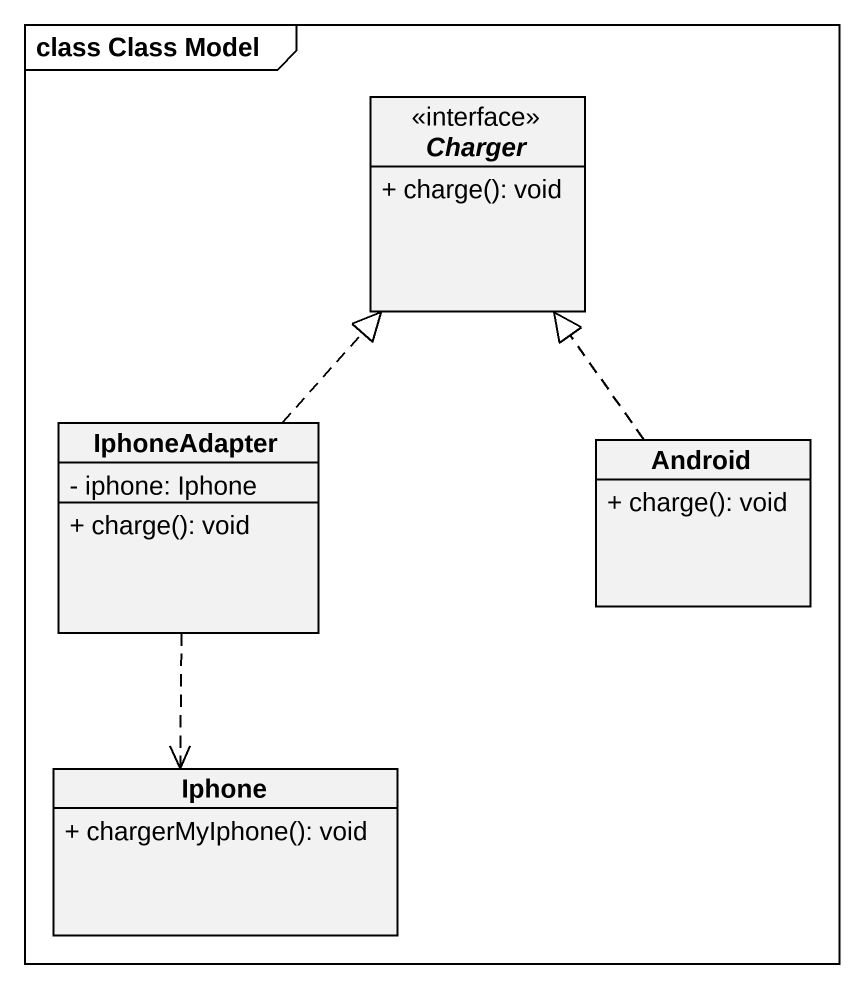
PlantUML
@startuml
mainframe class Class Model
hide circle
hide empty members
skinparam classAttributeIconSize 0
interface Charger <<interface>> {
  + charge(): void
}
class IphoneAdapter {
  - iphone: Iphone
  + charge(): void
}
class Android {
  + charge(): void
}
class Iphone {
  + chargerMyIphone(): void
}
IphoneAdapter .up.|> Charger
IphoneAdapter ..> Iphone
Android .up.|> Charger
@enduml
